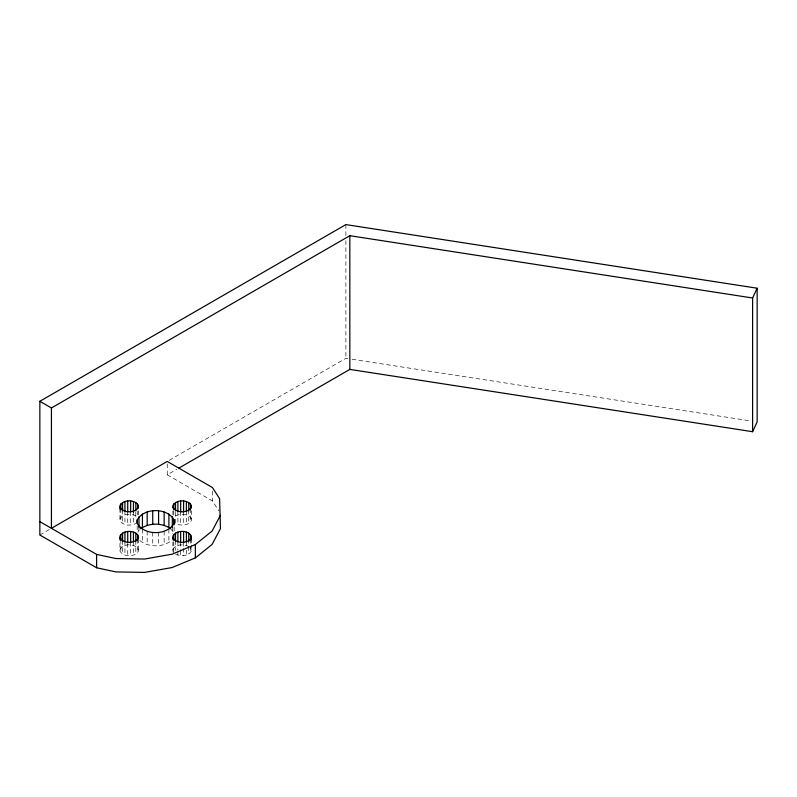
<?xml version="1.0" encoding="UTF-8"?>
<svg xmlns="http://www.w3.org/2000/svg" width="797" height="797" viewBox="0 0 797 797"><rect width="100%" height="100%" fill="white"/><g stroke="black" fill="none" stroke-linecap="round" stroke-linejoin="round"><path stroke-width="0.6" stroke-dasharray="3.98 2.99" d="M119.948 518.857C123.266 512.949 132.82 513.079 137.532 517.253M119.948 549.422C123.425 543.205 134.962 543.205 138.439 549.422L138.439 551.106C134.962 557.322 123.425 557.322 119.948 551.106L119.948 538.951M137.781 532.227L138.987 530.075M172.889 549.422C175.788 543.962 183.788 544.002 188.74 546.443L188.74 540.715M175.509 512.242L175.509 523.519C180.461 525.97 188.471 526 191.37 520.551L191.37 510.827M175.509 554.084C180.461 556.525 188.471 556.565 191.37 551.106L191.37 545.028M139.844 540.575C148.551 547.589 162.767 547.589 171.475 540.575M39.85 534.996L50.629 528.77M169.163 460.337L345.888 358.301L350.8 359.058M167.24 463.874L167.24 474.813L176.904 469.234M119.948 508.396L119.948 520.551C122.858 526 130.857 525.97 135.809 523.519M175.509 515.888C180.461 513.437 188.471 513.407 191.37 518.857M352.025 359.248L751.013 420.975M167.24 474.813L212.43 500.905L218.946 511.026M170.618 528.71L173.537 532.227M190.463 547.808L191.37 549.422M173.786 552.719L172.889 551.106L172.889 540.914M345.888 224.595L345.888 235.743M345.888 240.694L345.888 358.301M212.43 491.181L212.43 500.905M191.37 538.951L191.37 544.56M190.463 508.785L190.463 522.155M190.463 539.35L190.463 545.427M190.463 546.642L190.463 552.719M188.74 510.15L188.74 523.519M188.74 546.792L188.74 554.084M186.378 511.146L186.378 524.516M186.378 541.711L186.378 545.447M186.378 550.219L186.378 555.081M183.589 511.674L183.589 525.044M183.589 542.229L183.589 547.091M183.589 548.306L183.589 555.599M180.66 511.674L180.66 525.044M180.66 542.229L180.66 549.522M180.66 550.737L180.66 555.599M177.88 511.146L177.88 524.516M177.88 541.711L177.88 550.219M177.88 551.434L177.88 555.081M175.509 540.715L175.509 550.438M174.144 526.947L174.144 532.077M173.786 511.176L173.786 516.077M173.786 541.731L173.786 551.504M172.889 510.827L172.889 515.211M172.331 526.518L172.331 533.811M168.894 529.258L168.894 542.627M164.152 531.24L164.152 544.61M158.583 532.286L158.583 545.656M152.735 532.286L152.735 545.656M147.166 531.24L147.166 544.61M142.424 529.258L142.424 542.627M138.987 526.518L138.987 532.595M138.439 510.827L138.439 515.211M138.439 538.951L138.439 551.106M137.532 511.176L137.532 514.862M137.532 539.35L137.532 552.719M137.174 525.731L137.174 532.077M135.809 512.242L135.809 517.442M135.809 540.715L135.809 554.084M133.438 511.146L133.438 524.516M133.438 541.711L133.438 555.081M130.658 511.674L130.658 525.044M130.658 542.229L130.658 555.599M127.729 511.674L127.729 525.044M127.729 543.444L127.729 555.599M124.94 511.146L124.94 524.516M124.94 541.711L124.94 555.081M122.579 510.15L122.579 523.519M122.579 540.715L122.579 554.084M120.855 508.785L120.855 522.155M120.855 539.35L120.855 552.719"/><path stroke-width="1.2" d="M137.174 519.923L137.174 523.3C144.127 535.723 167.191 535.723 174.144 523.3L174.144 519.923C167.191 507.5 144.127 507.5 137.174 519.923L137.174 523.569M752.607 297.998L757.15 288.215L345.888 224.595L39.85 401.289L39.85 534.996L96.616 567.773L115.904 571.907L144.596 572.405L172.032 567.564L195.345 557.91L212.082 544.451L220.46 528.6L219.603 498.673L212.43 487.535L167.24 461.443L51.426 528.311L51.426 407.974L349.833 235.693L752.607 297.998L752.607 431.705L349.833 369.4L179.056 467.998M752.607 431.705L757.15 421.922L757.15 288.215M220.46 515.231L212.082 531.081L195.355 544.54L172.032 554.194L144.596 559.036L115.904 558.538L96.616 554.403L39.85 521.627M138.439 507.918L138.439 505.487C134.962 499.281 123.425 499.281 119.948 505.487L119.948 509.134M138.439 538.483L138.439 536.052C134.962 529.836 123.425 529.836 119.948 536.052L119.948 539.699M138.439 507.181C134.962 513.388 123.425 513.388 119.948 507.181M138.439 537.736C134.962 543.952 123.425 543.952 119.948 537.736M191.37 507.918L191.37 505.487C187.893 499.281 176.356 499.281 172.889 505.487L172.889 507.918M191.37 539.699L191.37 536.052C187.893 529.836 176.356 529.836 172.889 536.052L172.889 539.699M191.37 507.181C187.893 513.388 176.356 513.388 172.889 507.181M191.37 537.736C187.893 543.952 176.356 543.952 172.889 537.736M140.7 528.71C149.178 522.633 162.14 522.633 170.618 528.71M39.85 401.289L51.426 407.974M349.833 235.693L349.833 369.4M195.355 544.54L195.345 557.91M190.463 503.883L190.463 509.96M190.463 534.438L190.463 540.515M188.74 502.508L188.74 511.026M188.74 533.073L188.74 541.581M186.378 501.522L186.378 511.246M186.378 532.077L186.378 541.801M183.589 500.994L183.589 511.933M183.589 531.559L183.589 542.498M180.66 500.994L180.66 511.933M180.66 531.559L180.66 542.498M177.88 501.522L177.88 511.246M177.88 532.077L177.88 541.801M175.509 502.508L175.509 511.026M175.509 533.073L175.509 541.581M174.144 519.923L174.144 524.785M173.786 503.883L173.786 509.96M173.786 534.438L173.786 540.515M172.331 516.705L172.331 527.644M168.894 513.975L168.894 527.345M164.152 511.983L164.152 525.353M158.583 510.937L158.583 524.316M152.735 510.947L152.735 524.316M147.166 511.983L147.166 525.353M142.424 513.975L142.424 527.345M138.987 516.705L138.987 527.644M137.532 503.883L137.532 508.745M137.532 534.438L137.532 540.515M135.809 502.508L135.809 511.026M135.809 533.073L135.809 541.581M133.438 501.522L133.438 512.461M133.438 532.077L133.438 541.801M130.658 500.994L130.658 511.933M130.658 531.559L130.658 542.498M127.729 500.994L127.729 511.933M127.729 531.559L127.729 542.498M124.94 501.522L124.94 511.246M124.94 532.077L124.94 541.801M122.579 502.508L122.579 511.026M122.579 533.073L122.579 541.581M120.855 503.883L120.855 509.96M120.855 534.438L120.855 540.515M96.616 554.403L96.616 567.773"/></g></svg>
